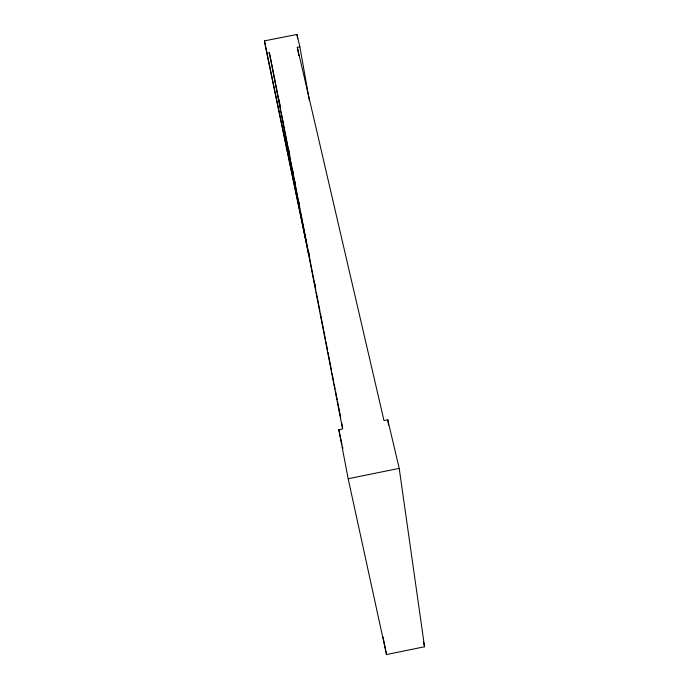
<?xml version="1.0" encoding="UTF-8"?>
<svg xmlns="http://www.w3.org/2000/svg" width="689" height="689" viewBox="0 0 689 689"><rect width="100%" height="100%" fill="white"/><g stroke="black" fill="none" stroke-linecap="round" stroke-linejoin="round"><path stroke-width="1.03" d="M299.861 46.818L296.95 34.45L264.447 40.875L266.832 53.354L269.373 52.846L342.571 428.954L338.807 429.721L348.178 478.726L386.503 654.55L424.553 646.756L399.207 468.374L387.761 419.816L383.997 420.583L297.321 47.317L299.861 46.818L309.413 100.689M348.178 478.726L399.207 468.374M423.408 641.623L424.553 646.756M338.807 429.721L341.977 444.405M342.433 446.498L342.889 448.599M264.447 40.875L306.226 242.14M266.832 53.354L308.741 255.042M269.373 52.846L273.877 74.791M279.045 99.957L279.467 101.981M279.036 100.112L280.07 105.391M283.162 121.221L283.567 123.331M288.717 149.72L289.75 154.991M292.842 170.82L293.256 172.939M294.901 181.379L295.314 183.489M299.017 202.488L299.431 204.599M308.706 252.088L309.111 254.198M314.882 283.747L315.295 285.857M274.084 75.85L280.664 109.603M281.078 111.713L290.327 159.185M290.741 161.295L299.999 208.776M300.404 210.886L306.166 240.418M306.579 242.528L315.829 290M316.242 292.11L319.946 311.101M320.351 313.211L325.492 339.582M325.906 341.692L327.551 350.133M327.964 352.243L331.667 371.233M332.072 373.343L333.717 381.784M334.131 383.894L335.155 389.164M335.569 391.274L337.214 399.715M337.627 401.825L340.711 417.655M341.735 422.925L342.769 428.205M383.084 636.998L386.503 654.55M297.321 47.317L298.837 55.714M296.95 34.45L297.708 38.687M387.761 419.816L388.553 425.13"/></g></svg>
